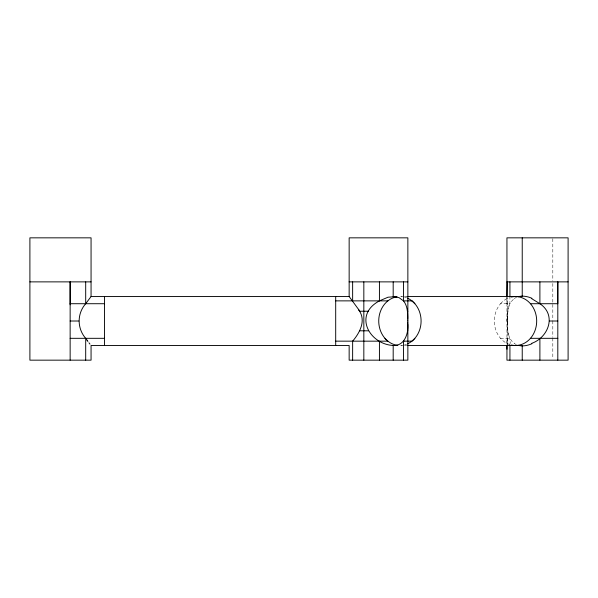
<?xml version="1.0" encoding="UTF-8"?>
<svg xmlns="http://www.w3.org/2000/svg" width="598" height="598" viewBox="0 0 598 598"><rect width="100%" height="100%" fill="white"/><g stroke="black" fill="none" stroke-linecap="round" stroke-linejoin="round"><path stroke-width="0.45" stroke-dasharray="2.99 2.24" d="M507.56 338.319L507.56 344.687L507.56 298.185M507.56 304.801L507.56 303.717M509.93 344.687C511.297 338.894 507.321 333.998 507.425 328.28M506.947 303.717L506.955 298.26L506.955 344.687L507.029 338.319M506.977 318.794L506.969 321.014L507.56 321.014M507.171 319.728L507.171 322.486M507.171 319.369L507.246 316.663M507.254 316.492C507.493 310.093 508.577 302.528 514.377 298.716M509.062 305.683L507.313 315.273L507.41 328.115M403.643 296.556L399.913 296.556A24.451 21.177 -90 0 1 401.991 296.675M404.427 296.556L407.133 296.556M509.855 344.59A24.451 21.177 90 0 1 500.533 303.739L509.93 303.717L509.93 298.26M500.519 338.319L509.93 338.319L511.866 341.152L514.377 343.319M403.643 345.48L399.913 345.48A24.451 21.177 90 0 0 401.991 345.36M404.427 345.48L406.438 345.48M509.062 336.353L507.538 329.423L507.171 322.666M552.814 238.759L552.814 280.955M552.814 283.504L552.814 320.199M552.814 321.014L552.814 337.324M552.814 338.139L552.814 358.531M404.554 297.146A24.451 21.177 -90 0 1 406.558 297.789M406.558 344.246A24.451 21.177 90 0 1 404.554 344.889M500.526 303.724A24.451 21.177 -90 0 1 508.861 297.789M514.295 298.634A20.325 14.083 35.6 0 1 516.582 297.303M516.366 344.635A20.325 14.083 -35.6 0 1 514.295 343.401"/><path stroke-width="0.9" d="M70.145 304.801L70.145 281.875L70.145 360.16M85.828 338.513C77.037 328.594 76.888 313.688 85.693 303.717L85.693 281.875M349.15 281.875L349.15 237.84L407.866 237.84L407.858 360.16L349.15 360.16L349.15 345.48L91.06 345.48L91.06 360.16L29.9 360.16L29.9 237.84L91.06 237.84L91.06 296.556L349.15 296.556L349.15 281.875L407.851 281.875M352.633 360.16L352.641 341.166L335.695 341.144M363.831 360.16L363.831 281.875M395.712 345.48C370.67 346.369 352.05 315.467 379.431 300.869L379.431 281.875M403.456 281.875L403.456 300.869C407.574 305.742 407.657 312.545 407.791 318.592M509.93 360.16L509.93 345.599M531.786 343.319C548.553 337.347 556.798 315.004 539.897 303.717L539.897 281.875M506.962 349.239L506.962 345.599L506.94 360.16L568.1 360.16L568.1 237.84L506.94 237.84L506.955 297.348L507.201 281.875M407.806 321.956L407.799 322.329M407.791 323.63C408.755 332.944 404.764 346.07 393.29 345.48M352.588 341.226C359.548 333.049 366.133 321.178 359.368 310.863M85.693 303.717L91.001 296.623M379.431 300.869L388.027 297.213L396.967 296.556M403.456 360.16L403.456 341.166L403.986 341.166M29.907 281.875L91.053 281.875M506.947 281.875L568.1 281.875M407.133 296.556L522.233 296.556L522.233 237.84M335.695 300.869L387.9 300.869M411.925 300.869L403.456 300.869L399.06 297.677L393.29 296.556M70.145 303.717L104.515 303.717M530.486 303.717L557.807 303.717L557.807 281.875L557.807 360.16M368.562 311.229L359.555 311.229L359.174 310.504M407.395 311.229L407.836 311.229M70.145 321.014L78.824 321.014M549.532 321.014L557.807 321.014M359.555 330.806L368.562 330.806M407.395 330.806L407.836 330.806M557.807 338.319L530.486 338.319A24.451 21.177 -90 0 1 515.506 345.48A24.451 21.177 90 0 1 511.372 345.009M70.145 338.319L104.515 338.319M352.663 341.166L379.379 341.166M403.486 341.166L411.955 341.144A24.451 21.177 -90 0 0 414.87 338.311M407.133 345.48L522.233 345.48L522.233 360.16M531.786 298.716L539.897 303.717M349.247 296.668L358.568 309.435M89.969 344.104L88.967 342.804M87.899 341.391L87.54 340.897M87.472 340.815L86.964 340.113M86.837 339.933L86.508 339.477M358.501 309.323L359.106 310.384M358.636 309.555L359.226 310.601M407.806 320.266L407.799 319.893M539.897 338.319L539.897 360.16M509.93 281.875L509.93 297.348M393.185 281.875L393.185 296.556M393.185 345.48L393.185 360.16M379.431 360.16L379.431 341.166L387.87 341.144A24.451 21.177 -90 0 1 384.94 338.311M352.633 281.875L352.641 300.869M335.695 296.563L335.695 345.472M104.515 296.563L104.515 345.472M85.693 338.319L85.693 360.16M531.899 343.745A20.325 14.434 -33.7 0 1 522.084 345.883M522.069 345.876A20.325 14.083 -35.6 0 1 518.915 345.495M522.084 296.152A20.325 14.434 33.7 0 1 531.899 298.29M518.182 296.728A20.325 14.083 35.6 0 1 522.069 296.16M530.486 338.319A24.451 21.177 90 0 0 535.075 311.67A24.451 21.177 90 0 0 515.513 296.578A24.451 21.177 -90 0 0 511.357 297.049M407.537 298.193A24.451 21.177 -90 0 1 414.892 303.724M396.795 296.817A24.451 21.177 -90 0 0 384.925 303.724A24.451 21.177 90 0 0 379.977 329.266A24.451 21.177 90 0 0 397.834 345.36M411.917 300.876A24.451 21.177 90 0 1 420.947 323.877A24.451 21.177 90 0 1 407.544 343.843"/></g></svg>
